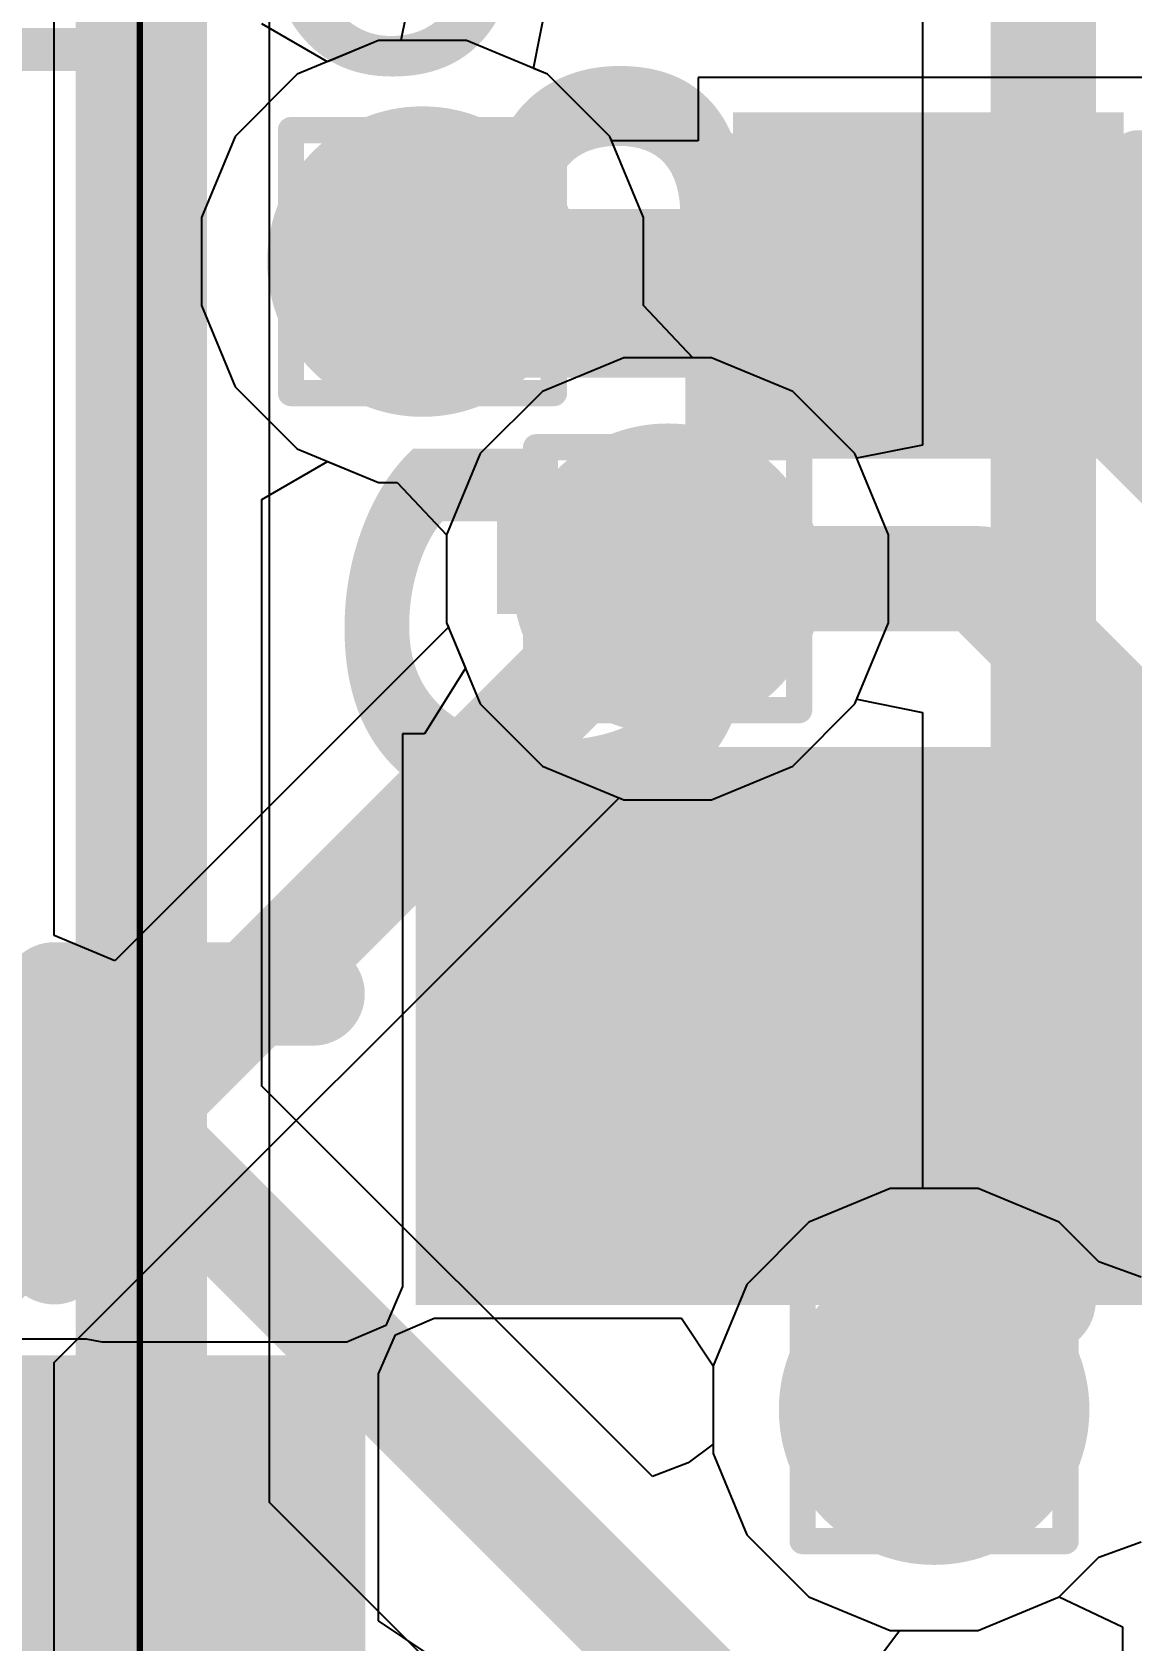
# Model space of a CAD drawing. Header units: inches. Extents: x -6 to 5433, y -4 to 5447.
# Drawn here: x 56.189 to 58.314, y 22.101 to 25.21 of the extents above; entities that cross this region are included whole.
import ezdxf

# ---------------------------------------------------------------- set-up
doc = ezdxf.new("R2010")
doc.units = ezdxf.units.IN
for name, color, linetype in [('Bottom Layer', 5, 'Continuous'), ('Bottom Overlay', 54, 'Continuous'), ('Drill Drawing', 1, 'Continuous'), ('Ground', 16, 'Continuous'), ('Mechanical 4', 56, 'Continuous'), ('Power', 76, 'Continuous'), ('Top Layer', 1, 'Continuous'), ('Top Overlay', 2, 'Continuous'), ('Top Paste', 8, 'Continuous'), ('Top Solder', 216, 'Continuous'), ('Via Holes', 16, 'Continuous')]:
    doc.layers.add(name, color=color, linetype=linetype)
doc.styles.add('Arial', font='', dxfattribs={"height": 0.2})
doc.styles.add('Arial_Bold', font='', dxfattribs={"height": 0.2})
doc.styles.get('Arial').set_extended_font_data('Arial')
doc.styles.get('Arial_Bold').set_extended_font_data('Arial', bold=True)

# ---------------------------------------------------------------- blocks, each defined once
blk = doc.blocks.new('QFN_56__7_7__47')
at = {"layer": 'Top Layer'}
for points in [[(3.0005, -2.1), (3.8755, -2.1), (3.8755, -2.3), (3.0005, -2.3)], [(3.0005, -2.5), (3.8755, -2.5), (3.8755, -2.7), (3.0005, -2.7)], [(1.3, -3.8755), (1.3, -3.0005), (1.5, -3.0005), (1.5, -3.8755)], [(1.7, -3.8755), (1.7, -3.0005), (1.9, -3.0005), (1.9, -3.8755)], [(2.1, -3.8755), (2.1, -3.0005), (2.3, -3.0005), (2.3, -3.8755)], [(2.5, -3.8755), (2.5, -3.0005), (2.7, -3.0005), (2.7, -3.8755)]]:
    blk.add_hatch(color=1, dxfattribs=at).paths.add_polyline_path(points)
at = {"layer": 'Top Paste'}
for points in [[(3.0005, -2.1), (3.8755, -2.1), (3.8755, -2.3), (3.0005, -2.3)], [(3.0005, -2.5), (3.8755, -2.5), (3.8755, -2.7), (3.0005, -2.7)], [(1.3, -3.8755), (1.3, -3.0005), (1.5, -3.0005), (1.5, -3.8755)], [(1.7, -3.8755), (1.7, -3.0005), (1.9, -3.0005), (1.9, -3.8755)], [(2.1, -3.8755), (2.1, -3.0005), (2.3, -3.0005), (2.3, -3.8755)], [(2.5, -3.8755), (2.5, -3.0005), (2.7, -3.0005), (2.7, -3.8755)]]:
    blk.add_hatch(color=8, dxfattribs=at).paths.add_polyline_path(points)
at = {"layer": 'Top Solder'}
for points in [[(2.8989, -1.9984), (3.9771, -1.9984), (3.9771, -2.4016), (2.8989, -2.4016)], [(2.8989, -2.3984), (3.9771, -2.3984), (3.9771, -2.8016), (2.8989, -2.8016)], [(1.1984, -3.9771), (1.1984, -2.8989), (1.6016, -2.8989), (1.6016, -3.9771)], [(1.5984, -3.9771), (1.5984, -2.8989), (2.0016, -2.8989), (2.0016, -3.9771)], [(1.9984, -3.9771), (1.9984, -2.8989), (2.4016, -2.8989), (2.4016, -3.9771)], [(2.3984, -3.9771), (2.3984, -2.8989), (2.8016, -2.8989), (2.8016, -3.9771)]]:
    blk.add_hatch(color=216, dxfattribs=at).paths.add_polyline_path(points)
at = {"layer": 'Top Overlay'}
for points in [[(3.5, -3, 0.2, 0.2, 0), (3.5, -3.5, 0.2, 0.2, 0)], [(3.5, -3.5, 0.2, 0.2, 0), (3, -3.5, 0.2, 0.2, 0)]]:
    blk.add_lwpolyline(points, format="xyseb", dxfattribs=at)
for points in [[(3.45, -3, 0.1, 0.1, 1), (3.55, -3, 0.1, 0.1, 1)], [(2.95, -3.5, 0.1, 0.1, 1), (3.05, -3.5, 0.1, 0.1, 1)], [(3.45, -3.5, 0.1, 0.1, 1), (3.55, -3.5, 0.1, 0.1, 1)], [(3.45, -3.5, 0.1, 0.1, 1), (3.55, -3.5, 0.1, 0.1, 1)]]:
    blk.add_lwpolyline(points, format="xyseb", close=True, dxfattribs=at)
blk = doc.blocks.new('____0402_205')
at = {"layer": 'Top Layer'}
for points in [[(-0.6985, -0.3175), (-0.6985, 0.3175), (-0.2413, 0.3175), (-0.2413, -0.3175)], [(0.2413, -0.3175), (0.2413, 0.3175), (0.6985, 0.3175), (0.6985, -0.3175)]]:
    blk.add_hatch(color=1, dxfattribs=at).paths.add_polyline_path(points)
at = {"layer": 'Top Paste'}
for points in [[(-0.6985, -0.3175), (-0.6985, 0.3175), (-0.2413, 0.3175), (-0.2413, -0.3175)], [(0.2413, -0.3175), (0.2413, 0.3175), (0.6985, 0.3175), (0.6985, -0.3175)]]:
    blk.add_hatch(color=8, dxfattribs=at).paths.add_polyline_path(points)
at = {"layer": 'Top Solder'}
for points in [[(-0.7585, -0.3775), (-0.7585, 0.3775), (-0.1813, 0.3775), (-0.1813, -0.3775)], [(0.1813, -0.3775), (0.1813, 0.3775), (0.7585, 0.3775), (0.7585, -0.3775)]]:
    blk.add_hatch(color=216, dxfattribs=at).paths.add_polyline_path(points)
at = {"layer": 'Top Overlay'}
for points in [[(-0.2794, 0.4064, 0.127, 0.127, 0), (-0.7874, 0.4064, 0.127, 0.127, 0)], [(-0.7874, -0.4064, 0.127, 0.127, 0), (-0.7874, 0.4064, 0.127, 0.127, 0)], [(0.7874, 0.4064, 0.127, 0.127, 0), (0.2794, 0.4064, 0.127, 0.127, 0)], [(0.7874, -0.4064, 0.127, 0.127, 0), (0.7874, 0.4064, 0.127, 0.127, 0)], [(-0.2794, -0.4064, 0.127, 0.127, 0), (-0.7874, -0.4064, 0.127, 0.127, 0)], [(0.7874, -0.4064, 0.127, 0.127, 0), (0.2794, -0.4064, 0.127, 0.127, 0)]]:
    blk.add_lwpolyline(points, format="xyseb", dxfattribs=at)
for points in [[(-0.8191, 0.4064, 0.0635, 0.0635, 1), (-0.7556, 0.4064, 0.0635, 0.0635, 1)], [(-0.8191, 0.4064, 0.0635, 0.0635, 1), (-0.7556, 0.4064, 0.0635, 0.0635, 1)], [(-0.3111, 0.4064, 0.0635, 0.0635, 1), (-0.2477, 0.4064, 0.0635, 0.0635, 1)], [(0.2477, 0.4064, 0.0635, 0.0635, 1), (0.3111, 0.4064, 0.0635, 0.0635, 1)], [(0.7556, 0.4064, 0.0635, 0.0635, 1), (0.8191, 0.4064, 0.0635, 0.0635, 1)], [(0.7556, 0.4064, 0.0635, 0.0635, 1), (0.8191, 0.4064, 0.0635, 0.0635, 1)], [(-0.8191, -0.4064, 0.0635, 0.0635, 1), (-0.7556, -0.4064, 0.0635, 0.0635, 1)], [(-0.8191, -0.4064, 0.0635, 0.0635, 1), (-0.7556, -0.4064, 0.0635, 0.0635, 1)], [(-0.3111, -0.4064, 0.0635, 0.0635, 1), (-0.2477, -0.4064, 0.0635, 0.0635, 1)], [(0.2477, -0.4064, 0.0635, 0.0635, 1), (0.3111, -0.4064, 0.0635, 0.0635, 1)], [(0.7556, -0.4064, 0.0635, 0.0635, 1), (0.8191, -0.4064, 0.0635, 0.0635, 1)], [(0.7556, -0.4064, 0.0635, 0.0635, 1), (0.8191, -0.4064, 0.0635, 0.0635, 1)]]:
    blk.add_lwpolyline(points, format="xyseb", close=True, dxfattribs=at)

msp = doc.modelspace()

# ---------------------------------------------------------------- hatches: boundary and pattern name
at = {"layer": 'Bottom Layer'}
h = msp.add_hatch(color=5, dxfattribs=at)
edge = h.paths.add_edge_path()
edge.add_arc((56.9433, 24.7665), 0.3, 0, 360)
h = msp.add_hatch(color=5, dxfattribs=at)
edge = h.paths.add_edge_path()
edge.add_arc((57.417, 24.1537), 0.3, 0, 360)
h = msp.add_hatch(color=5, dxfattribs=at)
edge = h.paths.add_edge_path()
edge.add_arc((57.9319, 22.5481), 0.3, 0, 360)
at = {"layer": 'Ground'}
h = msp.add_hatch(color=16, dxfattribs=at)
edge = h.paths.add_edge_path()
edge.add_arc((56.9433, 24.7665), 0.3, 0, 360)
h = msp.add_hatch(color=16, dxfattribs=at)
edge = h.paths.add_edge_path()
edge.add_arc((57.417, 24.1537), 0.3, 0, 360)
h = msp.add_hatch(color=16, dxfattribs=at)
edge = h.paths.add_edge_path()
edge.add_arc((57.9319, 22.5481), 0.3, 0, 360)
at = {"layer": 'Power'}
h = msp.add_hatch(color=76, dxfattribs=at)
edge = h.paths.add_edge_path()
edge.add_arc((56.9433, 24.7665), 0.3, 0, 360)
h = msp.add_hatch(color=76, dxfattribs=at)
edge = h.paths.add_edge_path()
edge.add_arc((57.417, 24.1537), 0.3, 0, 360)
h = msp.add_hatch(color=76, dxfattribs=at)
edge = h.paths.add_edge_path()
edge.add_arc((57.9319, 22.5481), 0.3, 0, 360)
at = {"layer": 'Top Layer'}
h = msp.add_hatch(color=1, dxfattribs=at)
edge = h.paths.add_edge_path()
edge.add_arc((56.9433, 24.7665), 0.3, 0, 360)
h = msp.add_hatch(color=1, dxfattribs=at)
edge = h.paths.add_edge_path()
edge.add_arc((57.417, 24.1537), 0.3, 0, 360)
h = msp.add_hatch(color=1, dxfattribs=at)
edge = h.paths.add_edge_path()
edge.add_arc((57.9319, 22.5481), 0.3, 0, 360)
at = {"layer": 'Via Holes'}
h = msp.add_hatch(color=7, dxfattribs=at)
edge = h.paths.add_edge_path()
edge.add_arc((56.9433, 24.7665), 0.15, 0, 360)
h = msp.add_hatch(color=7, dxfattribs=at)
edge = h.paths.add_edge_path()
edge.add_arc((57.417, 24.1537), 0.15, 0, 360)
h = msp.add_hatch(color=7, dxfattribs=at)
edge = h.paths.add_edge_path()
edge.add_arc((57.9319, 22.5481), 0.15, 0, 360)

# ---------------------------------------------------------------- linework, layer by layer
at = {"layer": 'Bottom Layer'}
for p, q in [((56.7601, 25.1528), (56.6331, 25.2261)), ((56.8583, 25.1935), (56.7601, 25.1528)), ((57.0282, 25.1935), (56.8583, 25.1935)), ((57.1851, 25.1285), (57.0282, 25.1935)), ((57.3053, 25.0084), (57.1851, 25.1285)), ((57.3703, 24.8514), (57.3053, 25.0084)), ((57.3703, 24.698), (57.3703, 24.8514)), ((57.3703, 24.6816), (57.3703, 24.698)), ((57.4659, 24.5807), (57.3703, 24.6816)), ((57.502, 24.5807), (57.4659, 24.5807)), ((57.6589, 24.5157), (57.502, 24.5807)), ((57.779, 24.3956), (57.6589, 24.5157)), ((56.6331, 24.3069), (56.7601, 24.3802)), ((56.7601, 24.3802), (56.8583, 24.3395)), ((57.844, 24.2386), (57.779, 24.3956)), ((56.8583, 24.3395), (56.8943, 24.3395)), ((56.8943, 24.3395), (56.99, 24.2386)), ((56.6331, 23.1734), (56.6331, 24.3069)), ((56.99, 24.2386), (56.99, 24.2222)), ((56.99, 24.2222), (56.99, 24.0687)), ((57.844, 24.0687), (57.844, 24.2386)), ((56.99, 24.0687), (57.055, 23.9118)), ((57.779, 23.9118), (57.844, 24.0687)), ((57.055, 23.9118), (57.1751, 23.7917)), ((57.6589, 23.7917), (57.779, 23.9118)), ((57.1751, 23.7917), (57.3321, 23.7267)), ((57.502, 23.7267), (57.6589, 23.7917)), ((57.3321, 23.7267), (57.502, 23.7267)), ((57.3876, 22.4189), (56.6331, 23.1734)), ((57.847, 22.9751), (57.69, 22.9101)), ((58.0168, 22.9751), (57.847, 22.9751)), ((58.1738, 22.9101), (58.0168, 22.9751)), ((57.69, 22.9101), (57.5699, 22.79)), ((58.2504, 22.8334), (58.1738, 22.9101)), ((58.3319, 22.8038), (58.2504, 22.8334)), ((57.5699, 22.79), (57.5049, 22.633)), ((57.5049, 22.633), (57.5049, 22.4812)), ((57.5049, 22.4812), (57.4567, 22.445)), ((57.4567, 22.445), (57.3876, 22.4189)), ((58.2504, 22.2628), (58.3319, 22.2924)), ((58.1738, 22.1861), (58.2504, 22.2628)), ((58.0168, 22.1211), (58.1738, 22.1861)), ((57.8288, 22.0729), (57.865, 22.1211)), ((57.865, 22.1211), (58.0168, 22.1211))]:
    msp.add_line(p, q, dxfattribs=at)
for points in [[(56.4, 23.0769, 0.2032, 0.2032, 0), (56.4, 26.3106, 0.2032, 0.2032, 0)], [(56.4, 23.0769, 0.2032, 0.2032, 0), (57.7049, 21.772, 0.2032, 0.2032, 0)]]:
    msp.add_lwpolyline(points, format="xyseb", dxfattribs=at)
msp.add_lwpolyline([(56.3492, 23.0769, 0.1016, 0.1016, 1), (56.4508, 23.0769, 0.1016, 0.1016, 1)], format="xyseb", close=True, dxfattribs=at)
msp.add_lwpolyline([(56.3492, 23.0769, 0.1016, 0.1016, 1), (56.4508, 23.0769, 0.1016, 0.1016, 1)], format="xyseb", close=True, dxfattribs=at)
at = {"layer": 'Drill Drawing'}
for points in [[(56.6893, 25.0205, 0.0508, 0.0508, 0), (57.1973, 25.0205, 0.0508, 0.0508, 0)], [(56.6893, 24.5125, 0.0508, 0.0508, 0), (56.6893, 25.0205, 0.0508, 0.0508, 0)], [(57.1973, 24.5125, 0.0508, 0.0508, 0), (57.1973, 25.0205, 0.0508, 0.0508, 0)], [(56.7909, 24.9189, 0.0508, 0.0508, 0), (57.0957, 24.9189, 0.0508, 0.0508, 0)], [(56.7909, 24.6141, 0.0508, 0.0508, 0), (56.7909, 24.9189, 0.0508, 0.0508, 0)], [(57.0957, 24.6141, 0.0508, 0.0508, 0), (57.0957, 24.9189, 0.0508, 0.0508, 0)], [(56.7909, 24.6141, 0.0508, 0.0508, 0), (57.0957, 24.6141, 0.0508, 0.0508, 0)], [(56.6893, 24.5125, 0.0508, 0.0508, 0), (57.1973, 24.5125, 0.0508, 0.0508, 0)], [(57.163, 24.4077, 0.0508, 0.0508, 0), (57.671, 24.4077, 0.0508, 0.0508, 0)], [(57.163, 23.8997, 0.0508, 0.0508, 0), (57.163, 24.4077, 0.0508, 0.0508, 0)], [(57.671, 23.8997, 0.0508, 0.0508, 0), (57.671, 24.4077, 0.0508, 0.0508, 0)], [(57.2646, 24.3061, 0.0508, 0.0508, 0), (57.5694, 24.3061, 0.0508, 0.0508, 0)], [(57.2646, 24.0013, 0.0508, 0.0508, 0), (57.2646, 24.3061, 0.0508, 0.0508, 0)], [(57.5694, 24.0013, 0.0508, 0.0508, 0), (57.5694, 24.3061, 0.0508, 0.0508, 0)], [(57.2646, 24.0013, 0.0508, 0.0508, 0), (57.5694, 24.0013, 0.0508, 0.0508, 0)], [(57.163, 23.8997, 0.0508, 0.0508, 0), (57.671, 23.8997, 0.0508, 0.0508, 0)], [(57.6779, 22.8021, 0.0508, 0.0508, 0), (58.1859, 22.8021, 0.0508, 0.0508, 0)], [(57.6779, 22.2941, 0.0508, 0.0508, 0), (57.6779, 22.8021, 0.0508, 0.0508, 0)], [(58.1859, 22.2941, 0.0508, 0.0508, 0), (58.1859, 22.8021, 0.0508, 0.0508, 0)], [(57.7795, 22.7005, 0.0508, 0.0508, 0), (58.0843, 22.7005, 0.0508, 0.0508, 0)], [(57.7795, 22.3957, 0.0508, 0.0508, 0), (57.7795, 22.7005, 0.0508, 0.0508, 0)], [(58.0843, 22.3957, 0.0508, 0.0508, 0), (58.0843, 22.7005, 0.0508, 0.0508, 0)], [(57.7795, 22.3957, 0.0508, 0.0508, 0), (58.0843, 22.3957, 0.0508, 0.0508, 0)], [(57.6779, 22.2941, 0.0508, 0.0508, 0), (58.1859, 22.2941, 0.0508, 0.0508, 0)]]:
    msp.add_lwpolyline(points, format="xyseb", dxfattribs=at)
for points in [[(56.6766, 25.0205, 0.0254, 0.0254, 1), (56.702, 25.0205, 0.0254, 0.0254, 1)], [(56.6766, 25.0205, 0.0254, 0.0254, 1), (56.702, 25.0205, 0.0254, 0.0254, 1)], [(57.1846, 25.0205, 0.0254, 0.0254, 1), (57.21, 25.0205, 0.0254, 0.0254, 1)], [(57.1846, 25.0205, 0.0254, 0.0254, 1), (57.21, 25.0205, 0.0254, 0.0254, 1)], [(56.7782, 24.9189, 0.0254, 0.0254, 1), (56.8036, 24.9189, 0.0254, 0.0254, 1)], [(56.7782, 24.9189, 0.0254, 0.0254, 1), (56.8036, 24.9189, 0.0254, 0.0254, 1)], [(57.083, 24.9189, 0.0254, 0.0254, 1), (57.1084, 24.9189, 0.0254, 0.0254, 1)], [(57.083, 24.9189, 0.0254, 0.0254, 1), (57.1084, 24.9189, 0.0254, 0.0254, 1)], [(56.7782, 24.6141, 0.0254, 0.0254, 1), (56.8036, 24.6141, 0.0254, 0.0254, 1)], [(56.7782, 24.6141, 0.0254, 0.0254, 1), (56.8036, 24.6141, 0.0254, 0.0254, 1)], [(57.083, 24.6141, 0.0254, 0.0254, 1), (57.1084, 24.6141, 0.0254, 0.0254, 1)], [(57.083, 24.6141, 0.0254, 0.0254, 1), (57.1084, 24.6141, 0.0254, 0.0254, 1)], [(56.6766, 24.5125, 0.0254, 0.0254, 1), (56.702, 24.5125, 0.0254, 0.0254, 1)], [(56.6766, 24.5125, 0.0254, 0.0254, 1), (56.702, 24.5125, 0.0254, 0.0254, 1)], [(57.1846, 24.5125, 0.0254, 0.0254, 1), (57.21, 24.5125, 0.0254, 0.0254, 1)], [(57.1846, 24.5125, 0.0254, 0.0254, 1), (57.21, 24.5125, 0.0254, 0.0254, 1)], [(57.1503, 24.4077, 0.0254, 0.0254, 1), (57.1757, 24.4077, 0.0254, 0.0254, 1)], [(57.1503, 24.4077, 0.0254, 0.0254, 1), (57.1757, 24.4077, 0.0254, 0.0254, 1)], [(57.6583, 24.4077, 0.0254, 0.0254, 1), (57.6837, 24.4077, 0.0254, 0.0254, 1)], [(57.6583, 24.4077, 0.0254, 0.0254, 1), (57.6837, 24.4077, 0.0254, 0.0254, 1)], [(57.2519, 24.3061, 0.0254, 0.0254, 1), (57.2773, 24.3061, 0.0254, 0.0254, 1)], [(57.2519, 24.3061, 0.0254, 0.0254, 1), (57.2773, 24.3061, 0.0254, 0.0254, 1)], [(57.5567, 24.3061, 0.0254, 0.0254, 1), (57.5821, 24.3061, 0.0254, 0.0254, 1)], [(57.5567, 24.3061, 0.0254, 0.0254, 1), (57.5821, 24.3061, 0.0254, 0.0254, 1)], [(57.2519, 24.0013, 0.0254, 0.0254, 1), (57.2773, 24.0013, 0.0254, 0.0254, 1)], [(57.2519, 24.0013, 0.0254, 0.0254, 1), (57.2773, 24.0013, 0.0254, 0.0254, 1)], [(57.5567, 24.0013, 0.0254, 0.0254, 1), (57.5821, 24.0013, 0.0254, 0.0254, 1)], [(57.5567, 24.0013, 0.0254, 0.0254, 1), (57.5821, 24.0013, 0.0254, 0.0254, 1)], [(57.1503, 23.8997, 0.0254, 0.0254, 1), (57.1757, 23.8997, 0.0254, 0.0254, 1)], [(57.1503, 23.8997, 0.0254, 0.0254, 1), (57.1757, 23.8997, 0.0254, 0.0254, 1)], [(57.6583, 23.8997, 0.0254, 0.0254, 1), (57.6837, 23.8997, 0.0254, 0.0254, 1)], [(57.6583, 23.8997, 0.0254, 0.0254, 1), (57.6837, 23.8997, 0.0254, 0.0254, 1)], [(57.6652, 22.8021, 0.0254, 0.0254, 1), (57.6906, 22.8021, 0.0254, 0.0254, 1)], [(57.6652, 22.8021, 0.0254, 0.0254, 1), (57.6906, 22.8021, 0.0254, 0.0254, 1)], [(58.1732, 22.8021, 0.0254, 0.0254, 1), (58.1986, 22.8021, 0.0254, 0.0254, 1)], [(58.1732, 22.8021, 0.0254, 0.0254, 1), (58.1986, 22.8021, 0.0254, 0.0254, 1)], [(57.7668, 22.7005, 0.0254, 0.0254, 1), (57.7922, 22.7005, 0.0254, 0.0254, 1)], [(57.7668, 22.7005, 0.0254, 0.0254, 1), (57.7922, 22.7005, 0.0254, 0.0254, 1)], [(58.0716, 22.7005, 0.0254, 0.0254, 1), (58.097, 22.7005, 0.0254, 0.0254, 1)], [(58.0716, 22.7005, 0.0254, 0.0254, 1), (58.097, 22.7005, 0.0254, 0.0254, 1)], [(57.7668, 22.3957, 0.0254, 0.0254, 1), (57.7922, 22.3957, 0.0254, 0.0254, 1)], [(57.7668, 22.3957, 0.0254, 0.0254, 1), (57.7922, 22.3957, 0.0254, 0.0254, 1)], [(58.0716, 22.3957, 0.0254, 0.0254, 1), (58.097, 22.3957, 0.0254, 0.0254, 1)], [(58.0716, 22.3957, 0.0254, 0.0254, 1), (58.097, 22.3957, 0.0254, 0.0254, 1)], [(57.6652, 22.2941, 0.0254, 0.0254, 1), (57.6906, 22.2941, 0.0254, 0.0254, 1)], [(57.6652, 22.2941, 0.0254, 0.0254, 1), (57.6906, 22.2941, 0.0254, 0.0254, 1)], [(58.1732, 22.2941, 0.0254, 0.0254, 1), (58.1986, 22.2941, 0.0254, 0.0254, 1)], [(58.1732, 22.2941, 0.0254, 0.0254, 1), (58.1986, 22.2941, 0.0254, 0.0254, 1)]]:
    msp.add_lwpolyline(points, format="xyseb", close=True, dxfattribs=at)
at = {"layer": 'Ground'}
for p, q in [((57.9097, 25.4777), (57.9097, 24.4119)), ((56.6477, 22.3686), (56.6477, 25.3533)), ((57.3321, 24.5807), (57.1751, 24.5157)), ((57.502, 24.5807), (57.3321, 24.5807)), ((57.6589, 24.5157), (57.502, 24.5807)), ((57.1751, 24.5157), (57.055, 24.3956)), ((57.779, 24.3956), (57.6589, 24.5157)), ((57.9097, 24.4119), (57.7827, 24.3867)), ((57.055, 24.3956), (56.99, 24.2386)), ((57.7827, 24.3867), (57.779, 24.3956)), ((56.99, 24.2386), (56.99, 24.0687)), ((56.99, 24.0687), (57.055, 23.9118)), ((57.055, 23.9118), (57.1751, 23.7917)), ((57.6589, 23.7917), (57.779, 23.9118)), ((57.779, 23.9118), (57.7827, 23.9207)), ((57.7827, 23.9207), (57.9097, 23.8954)), ((57.9097, 23.8954), (57.9097, 22.9751)), ((57.1751, 23.7917), (57.3321, 23.7267)), ((57.502, 23.7267), (57.6589, 23.7917)), ((57.3321, 23.7267), (57.502, 23.7267)), ((57.847, 22.9751), (57.69, 22.9101)), ((57.9097, 22.9751), (57.847, 22.9751)), ((57.69, 22.9101), (57.5699, 22.79)), ((57.5699, 22.79), (57.5049, 22.633)), ((57.5049, 22.633), (57.5049, 22.4631)), ((57.5049, 22.4631), (57.5699, 22.3062)), ((56.9415, 22.0748), (56.6477, 22.3686)), ((57.5699, 22.3062), (57.69, 22.1861)), ((57.69, 22.1861), (57.847, 22.1211)), ((58.0168, 22.1211), (58.1738, 22.1861)), ((58.1738, 22.1861), (58.2959, 22.1287)), ((57.847, 22.1211), (58.0168, 22.1211)), ((58.2959, 22.1287), (58.2959, 21.9964))]:
    msp.add_line(p, q, dxfattribs=at)
for points in [[(56.4147, 22.272, 0.2032, 0.2032, 0), (56.4147, 27.4747, 0.2032, 0.2032, 0)], [(58.1428, 22.759, 0.2032, 0.2032, 0), (58.1428, 26.4264, 0.2032, 0.2032, 0)], [(57.9319, 22.5481, 0.2032, 0.2032, 0), (58.1428, 22.759, 0.2032, 0.2032, 0)], [(56.4147, 22.272, 0.2032, 0.2032, 0), (57.0352, 21.6514, 0.2032, 0.2032, 0)]]:
    msp.add_lwpolyline(points, format="xyseb", dxfattribs=at)
for points in [[(58.092, 22.759, 0.1016, 0.1016, 1), (58.1936, 22.759, 0.1016, 0.1016, 1)], [(58.092, 22.759, 0.1016, 0.1016, 1), (58.1936, 22.759, 0.1016, 0.1016, 1)], [(57.8811, 22.5481, 0.1016, 0.1016, 1), (57.9827, 22.5481, 0.1016, 0.1016, 1)], [(56.3639, 22.272, 0.1016, 0.1016, 1), (56.4655, 22.272, 0.1016, 0.1016, 1)], [(56.3639, 22.272, 0.1016, 0.1016, 1), (56.4655, 22.272, 0.1016, 0.1016, 1)]]:
    msp.add_lwpolyline(points, format="xyseb", close=True, dxfattribs=at)
at = {"layer": 'Mechanical 4'}
for points in [[(56.4, 12.55, 0.254, 0.254, 0), (56.4, 27.45, 0.254, 0.254, 0)], [(56.3972, 12.545, 0.0127, 0.0127, 0), (56.3972, 27.445, 0.0127, 0.0127, 0)]]:
    msp.add_lwpolyline(points, format="xyseb", dxfattribs=at)
at = {"layer": 'Power'}
for p, q in [((56.2319, 23.4641), (56.2319, 27.5099)), ((56.9268, 25.3205), (56.9016, 25.1935)), ((57.1579, 25.1398), (57.1832, 25.2668)), ((56.8583, 25.1935), (56.7014, 25.1285)), ((56.9016, 25.1935), (56.8583, 25.1935)), ((56.7014, 25.1285), (56.5813, 25.0084)), ((57.1851, 25.1285), (57.1579, 25.1398)), ((57.3053, 25.0084), (57.1851, 25.1285)), ((56.5813, 25.0084), (56.5163, 24.8514)), ((57.3703, 24.8514), (57.3053, 25.0084)), ((56.5163, 24.8514), (56.5163, 24.6816)), ((57.3703, 24.698), (57.3703, 24.8514)), ((56.5163, 24.6816), (56.5813, 24.5246)), ((57.3703, 24.6816), (57.3703, 24.698)), ((57.4659, 24.5807), (57.3703, 24.6816)), ((57.502, 24.5807), (57.4659, 24.5807)), ((57.6589, 24.5157), (57.502, 24.5807)), ((56.5813, 24.5246), (56.7014, 24.4045)), ((57.779, 24.3956), (57.6589, 24.5157)), ((56.7014, 24.4045), (56.8583, 24.3395)), ((57.844, 24.2386), (57.779, 24.3956)), ((56.8583, 24.3395), (56.8943, 24.3395)), ((56.8943, 24.3395), (56.99, 24.2386)), ((56.99, 24.2386), (56.99, 24.2222)), ((56.99, 24.2222), (56.99, 24.0687)), ((57.844, 24.0687), (57.844, 24.2386)), ((56.9937, 24.0599), (56.3492, 23.4155)), ((56.99, 24.0687), (56.9937, 24.0599)), ((57.779, 23.9118), (57.844, 24.0687)), ((57.6589, 23.7917), (57.779, 23.9118)), ((57.502, 23.7267), (57.6589, 23.7917)), ((56.2319, 22.6389), (57.3233, 23.7303)), ((57.3233, 23.7303), (57.3321, 23.7267)), ((57.3321, 23.7267), (57.502, 23.7267)), ((56.3492, 23.4155), (56.2319, 23.4641)), ((57.847, 22.9751), (57.69, 22.9101)), ((58.0168, 22.9751), (57.847, 22.9751)), ((58.1738, 22.9101), (58.0168, 22.9751)), ((57.69, 22.9101), (57.5699, 22.79)), ((58.2504, 22.8334), (58.1738, 22.9101)), ((58.3319, 22.8038), (58.2504, 22.8334)), ((57.5699, 22.79), (57.5049, 22.633)), ((56.2319, 14.7906), (56.2319, 22.6389)), ((57.5049, 22.633), (57.5049, 22.4631)), ((57.5049, 22.4631), (57.5699, 22.3062)), ((57.5699, 22.3062), (57.69, 22.1861)), ((58.2504, 22.2628), (58.3319, 22.2924)), ((58.1738, 22.1861), (58.2504, 22.2628)), ((57.69, 22.1861), (57.847, 22.1211)), ((58.0168, 22.1211), (58.1738, 22.1861)), ((57.847, 22.1211), (58.0168, 22.1211))]:
    msp.add_line(p, q, dxfattribs=at)
msp.add_lwpolyline([(54.8129, 21.5495, 0.2032, 0.2032, 0), (57.417, 24.1537, 0.2032, 0.2032, 0)], format="xyseb", dxfattribs=at)
msp.add_lwpolyline([(57.3662, 24.1537, 0.1016, 0.1016, 1), (57.4678, 24.1537, 0.1016, 0.1016, 1)], format="xyseb", close=True, dxfattribs=at)
at = {"layer": 'Top Layer'}
for p, q in [((56.8583, 25.1935), (56.7014, 25.1285)), ((57.0282, 25.1935), (56.8583, 25.1935)), ((57.1851, 25.1285), (57.0282, 25.1935)), ((56.7014, 25.1285), (56.5813, 25.0084)), ((57.3053, 25.0084), (57.1851, 25.1285)), ((58.3653, 25.1221), (57.4763, 25.1221)), ((57.4763, 25.1221), (57.4763, 24.9996)), ((56.5813, 25.0084), (56.5163, 24.8514)), ((57.3089, 24.9996), (57.3053, 25.0084)), ((57.4763, 24.9996), (57.3089, 24.9996)), ((56.5163, 24.8514), (56.5163, 24.6816)), ((56.5163, 24.6816), (56.5813, 24.5246)), ((56.5813, 24.5246), (56.7014, 24.4045)), ((56.7014, 24.4045), (56.8583, 24.3395)), ((56.8583, 24.3395), (56.8943, 24.3395)), ((56.8943, 24.3395), (56.99, 24.2386)), ((56.99, 24.2386), (56.99, 24.2222)), ((56.99, 24.2222), (56.99, 24.0687)), ((56.99, 24.0687), (57.0264, 23.9809)), ((57.0264, 23.9809), (56.947, 23.8539)), ((56.947, 23.8539), (56.9049, 23.8539)), ((56.9049, 23.8539), (56.9049, 22.7862)), ((56.9049, 22.7862), (56.8724, 22.7109)), ((56.8909, 22.6925), (56.9661, 22.7249)), ((56.9661, 22.7249), (57.4435, 22.7249)), ((57.4435, 22.7249), (57.5049, 22.633)), ((56.8724, 22.7109), (56.7971, 22.6784)), ((56.8584, 22.6172), (56.8909, 22.6925)), ((56.2939, 22.6845), (56.0561, 22.6845)), ((56.3244, 22.6784), (56.2939, 22.6845)), ((56.7971, 22.6784), (56.3244, 22.6784)), ((57.5049, 22.633), (57.5049, 22.4631)), ((56.8584, 22.1399), (56.8584, 22.6172)), ((57.5049, 22.4631), (57.5699, 22.3062)), ((57.5699, 22.3062), (57.69, 22.1861)), ((58.2504, 22.2628), (58.3319, 22.2924)), ((58.1738, 22.1861), (58.2504, 22.2628)), ((57.69, 22.1861), (57.847, 22.1211)), ((58.0168, 22.1211), (58.1738, 22.1861)), ((56.9503, 22.0784), (56.8584, 22.1399)), ((57.847, 22.1211), (58.0168, 22.1211))]:
    msp.add_line(p, q, dxfattribs=at)
for points in [[(56.9433, 24.7665, 0.2032, 0.2032, 0), (58.0097, 24.7665, 0.2032, 0.2032, 0)], [(58.0097, 24.7665, 0.2032, 0.2032, 0), (58.5066, 24.2696, 0.2032, 0.2032, 0)], [(57.417, 24.1537, 0.2032, 0.2032, 0), (58.0202, 24.1537, 0.2032, 0.2032, 0)], [(58.0202, 24.1537, 0.2032, 0.2032, 0), (58.3319, 23.842, 0.2032, 0.2032, 0)], [(58.3319, 23.2894, 0.2032, 0.2032, 0), (58.3319, 23.842, 0.2032, 0.2032, 0)], [(57.9319, 22.5481, 0.2032, 0.2032, 0), (57.9319, 23.2784, 0.2032, 0.2032, 0)], [(57.9208, 23.2894, 0.127, 0.127, 0), (57.9319, 23.2784, 0.127, 0.127, 0)], [(57.9208, 23.2894, 0.127, 0.127, 0), (57.9319, 23.2894, 0.127, 0.127, 0)], [(55.9596, 22.4514, 0.2032, 0.2032, 0), (56.2939, 22.4514, 0.2032, 0.2032, 0)], [(55.7234, 22.0514, 0.2032, 0.2032, 0), (56.2939, 22.0514, 0.2032, 0.2032, 0)]]:
    msp.add_lwpolyline(points, format="xyseb", dxfattribs=at)
for points in [[(56.8925, 24.7665, 0.1016, 0.1016, 1), (56.9941, 24.7665, 0.1016, 0.1016, 1)], [(57.9589, 24.7665, 0.1016, 0.1016, 1), (58.0605, 24.7665, 0.1016, 0.1016, 1)], [(57.9589, 24.7665, 0.1016, 0.1016, 1), (58.0605, 24.7665, 0.1016, 0.1016, 1)], [(57.3662, 24.1537, 0.1016, 0.1016, 1), (57.4678, 24.1537, 0.1016, 0.1016, 1)], [(57.9694, 24.1537, 0.1016, 0.1016, 1), (58.071, 24.1537, 0.1016, 0.1016, 1)], [(57.9694, 24.1537, 0.1016, 0.1016, 1), (58.071, 24.1537, 0.1016, 0.1016, 1)], [(58.2811, 23.842, 0.1016, 0.1016, 1), (58.3827, 23.842, 0.1016, 0.1016, 1)], [(58.2811, 23.842, 0.1016, 0.1016, 1), (58.3827, 23.842, 0.1016, 0.1016, 1)], [(57.8811, 23.2784, 0.1016, 0.1016, 1), (57.9827, 23.2784, 0.1016, 0.1016, 1)], [(58.2811, 23.2894, 0.1016, 0.1016, 1), (58.3827, 23.2894, 0.1016, 0.1016, 1)], [(57.8891, 23.2894, 0.0635, 0.0635, 1), (57.9526, 23.2894, 0.0635, 0.0635, 1)], [(57.8891, 23.2894, 0.0635, 0.0635, 1), (57.9526, 23.2894, 0.0635, 0.0635, 1)], [(57.9001, 23.2894, 0.0635, 0.0635, 1), (57.9636, 23.2894, 0.0635, 0.0635, 1)], [(57.9001, 23.2784, 0.0635, 0.0635, 1), (57.9636, 23.2784, 0.0635, 0.0635, 1)], [(57.8811, 22.5481, 0.1016, 0.1016, 1), (57.9827, 22.5481, 0.1016, 0.1016, 1)], [(56.2431, 22.4514, 0.1016, 0.1016, 1), (56.3447, 22.4514, 0.1016, 0.1016, 1)], [(56.2431, 22.0514, 0.1016, 0.1016, 1), (56.3447, 22.0514, 0.1016, 0.1016, 1)]]:
    msp.add_lwpolyline(points, format="xyseb", close=True, dxfattribs=at)

# ---------------------------------------------------------------- block references
for name, p, rotation in [('____0402_205', (57.9208, 25.2364), 270), ('QFN_56__7_7__47', (59.7319, 19.8514), 180)]:
    msp.add_blockref(name, p, dxfattribs=dict(rotation=rotation))

# ---------------------------------------------------------------- texts
at = {"layer": 'Bottom Overlay', "style": 'Arial_Bold', "text_generation_flag": 2}
msp.add_text('GPIO23', height=0.762, rotation=270, dxfattribs=at).set_placement((56.8035, 23.643))
at = {"layer": 'Top Overlay', "style": 'Arial'}
msp.add_text('C26', height=0.762, dxfattribs=at).set_placement((55.2162, 25.1349))

doc.saveas('drawing.dxf')
